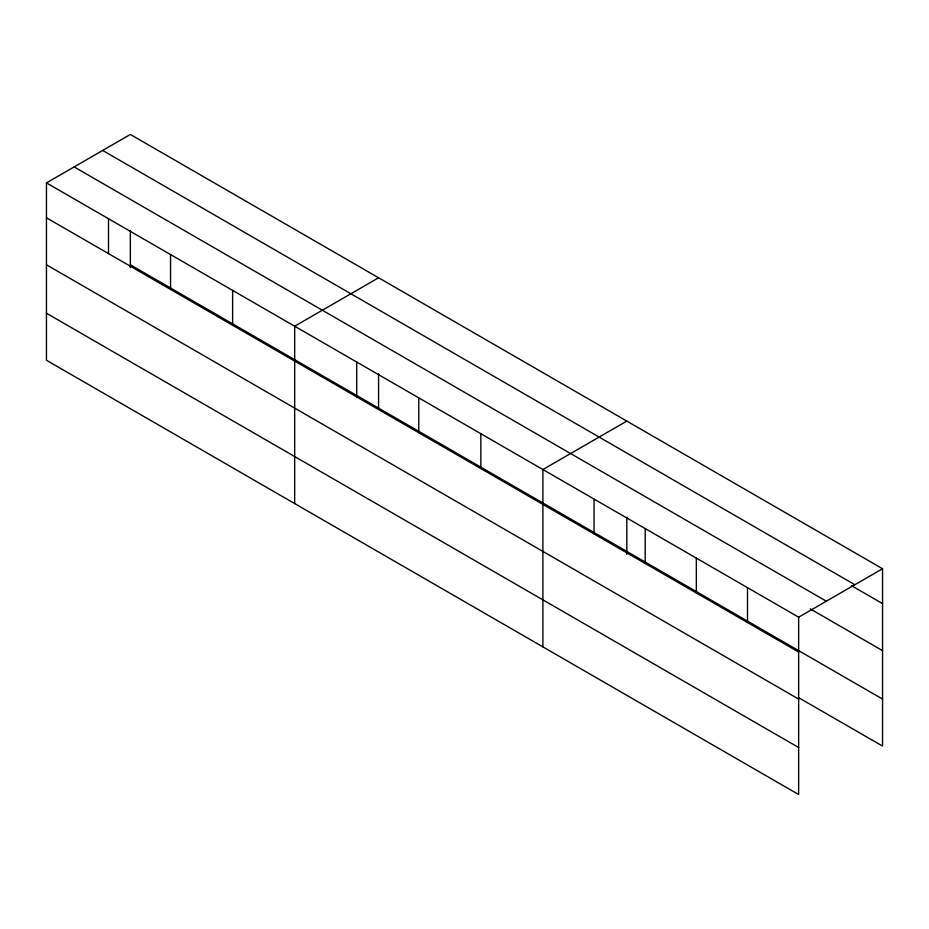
<?xml version="1.0" encoding="UTF-8"?>
<svg xmlns="http://www.w3.org/2000/svg" width="929" height="929" viewBox="0 0 929 929"><rect width="100%" height="100%" fill="white"/><g stroke="black" fill="none" stroke-linecap="round" stroke-linejoin="round"><path stroke-width="1.39" d="M798.65 699.072L798.65 617.181L46.45 182.908L46.45 360.255L798.65 794.539L798.65 699.072L46.45 264.8M798.963 697.842L882.55 746.092L882.55 568.745L130.35 134.461L46.45 182.908M378.579 277.771L294.679 326.218L294.679 503.576M626.808 421.092L542.896 469.528L542.896 646.886M798.65 617.181L882.55 568.745M102.666 150.452L854.866 584.724M851.359 585.607L882.55 603.618M74.134 166.918L826.334 601.202M810.193 608.855L882.55 650.637M130.35 264.8L882.55 699.072M46.45 217.781L798.65 652.053M46.45 313.236L798.65 747.52M747.497 587.651L747.497 622.523M696.344 558.12L696.344 592.992M645.202 528.589L645.202 563.462M626.808 517.221L626.808 554.276M594.049 499.059L594.049 533.931M480.839 433.704L480.839 468.576M418.782 397.867L418.782 432.74M378.579 373.911L378.579 408.11M356.736 362.043L356.736 396.915M232.622 290.394L232.622 325.266M170.564 254.558L170.564 289.43M130.35 230.601L130.35 267.645M108.507 218.733L108.507 253.605"/></g></svg>
